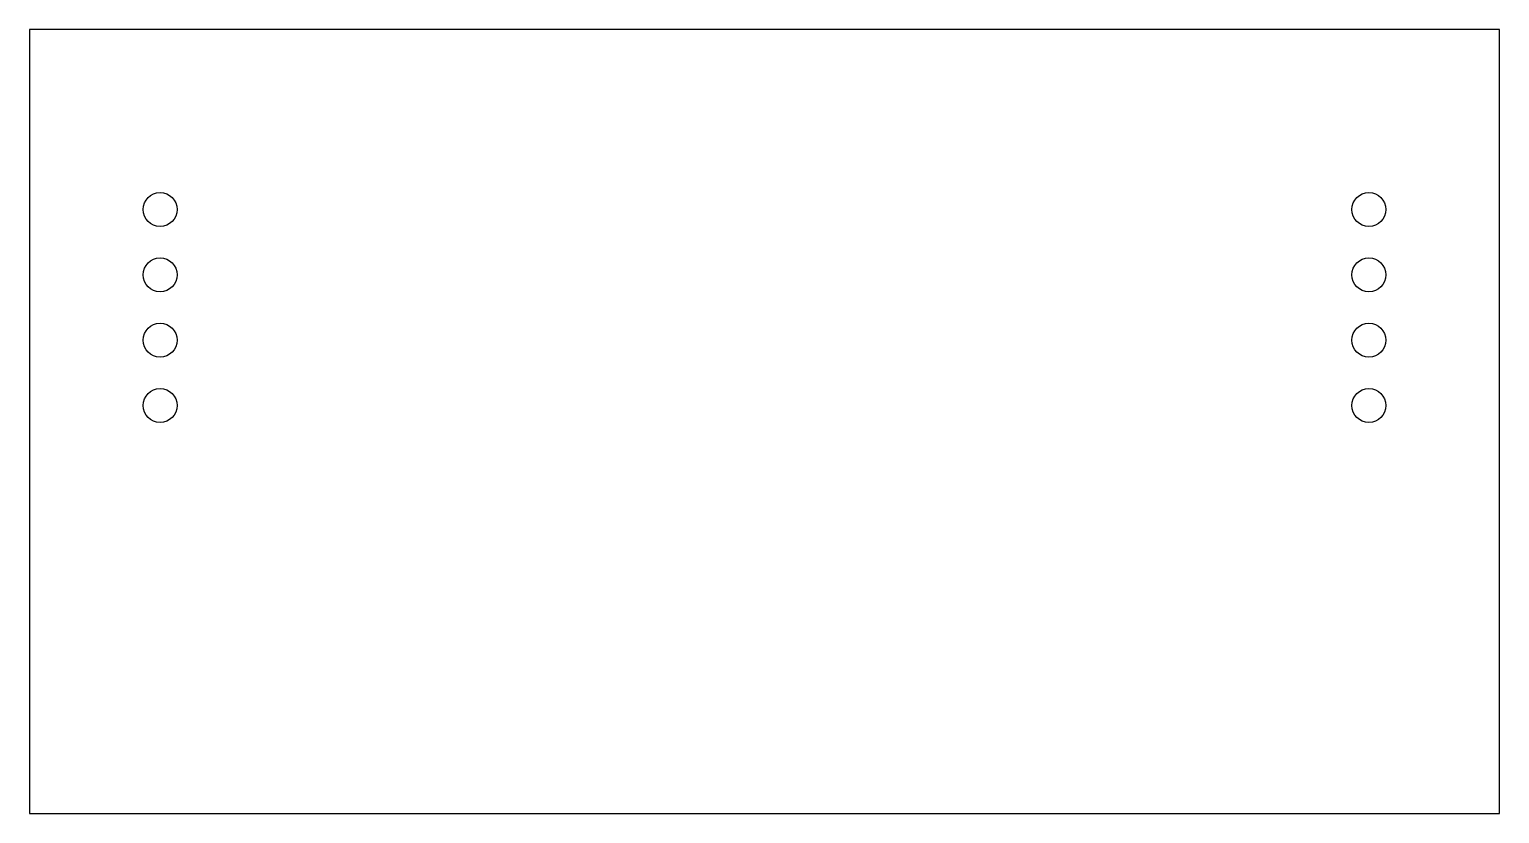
# Model space of a CAD drawing. Header units: inches. Extents: x 0 to 11.2, y 0 to 6.
import ezdxf

# ---------------------------------------------------------------- set-up
doc = ezdxf.new("R2010")
doc.units = ezdxf.units.IN
doc.header["$MEASUREMENT"] = 0

msp = doc.modelspace()

# ---------------------------------------------------------------- linework, layer by layer
at = {"color": 7, "linetype": 'Continuous', "lineweight": 25}
for p, q in [((11.25, 6), (0, 6)), ((0, 6), (0, 0)), ((11.25, 0), (11.25, 6)), ((0, 0), (11.25, 0))]:
    msp.add_line(p, q, dxfattribs=at)
for centre in [(1, 4.622), (10.25, 4.622), (1, 4.122), (10.25, 4.122), (1, 3.622), (10.25, 3.622), (1, 3.122), (10.25, 3.122)]:
    msp.add_circle(centre, 0.13, dxfattribs=at)

doc.saveas('drawing.dxf')
